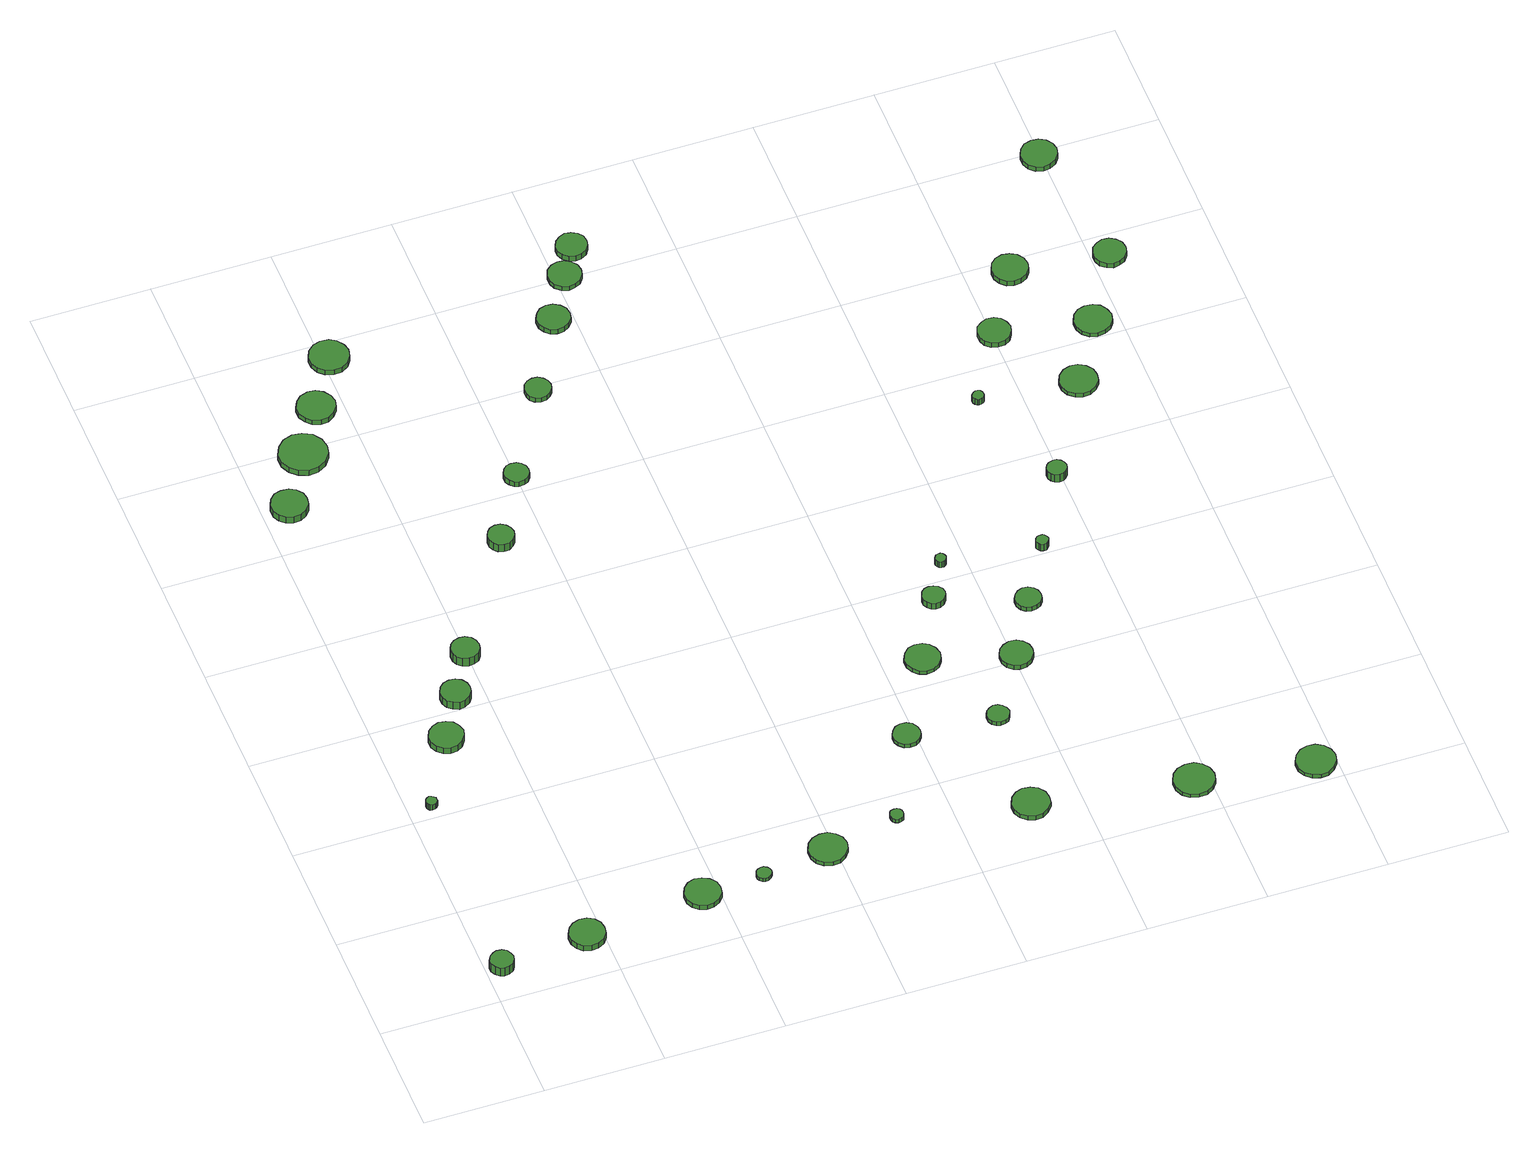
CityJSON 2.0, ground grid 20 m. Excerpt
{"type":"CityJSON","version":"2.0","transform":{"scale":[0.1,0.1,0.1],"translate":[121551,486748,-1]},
"CityObjects":{
"tree1":{"type":"SolitaryVegetationObject","attributes":{"function":"something"},"geometry":[{"type":"MultiSurface","lod":"1","boundaries":[[[0,1,2,3,4,5,6,7,8,9,10,11,12,13,14]],[[15,16,17,18,19,20,21,22,23,24,25,26,27,28,29]],[[0,29,28,1]],[[1,28,27,2]],[[2,27,26,3]],[[3,26,25,4]],[[4,25,24,5]],[[5,24,23,6]],[[6,23,22,7]],[[7,22,21,8]],[[8,21,20,9]],[[9,20,19,10]],[[10,19,18,11]],[[11,18,17,12]],[[12,17,16,13]],[[13,16,15,14]],[[14,15,29,0]]]}]},
"tree2":{"type":"SolitaryVegetationObject","attributes":{"function":"something"},"geometry":[{"type":"MultiSurface","lod":"1","boundaries":[[[30,31,32,33,34,35,36,37,38,39,40,41,42,43,44]],[[45,46,47,48,49,50,51,52,53,54,55,56,57,58,59]],[[30,59,58,31]],[[31,58,57,32]],[[32,57,56,33]],[[33,56,55,34]],[[34,55,54,35]],[[35,54,53,36]],[[36,53,52,37]],[[37,52,51,38]],[[38,51,50,39]],[[39,50,49,40]],[[40,49,48,41]],[[41,48,47,42]],[[42,47,46,43]],[[43,46,45,44]],[[44,45,59,30]]]}]},
"tree3":{"type":"SolitaryVegetationObject","attributes":{"function":"something"},"geometry":[{"type":"MultiSurface","lod":"1","boundaries":[[[60,61,62,63,64,65,66,67,68,69,70,71,72,73,74]],[[75,76,77,78,79,80,81,82,83,84,85,86,87,88,89]],[[60,89,88,61]],[[61,88,87,62]],[[62,87,86,63]],[[63,86,85,64]],[[64,85,84,65]],[[65,84,83,66]],[[66,83,82,67]],[[67,82,81,68]],[[68,81,80,69]],[[69,80,79,70]],[[70,79,78,71]],[[71,78,77,72]],[[72,77,76,73]],[[73,76,75,74]],[[74,75,89,60]]]}]},
"tree4":{"type":"SolitaryVegetationObject","attributes":{"function":"something"},"geometry":[{"type":"MultiSurface","lod":"1","boundaries":[[[90,91,92,93,94,95,96,97,98,99,100,101,102,103,104]],[[105,106,107,108,109,110,111,112,113,114,115,116,117,118,119]],[[90,119,118,91]],[[91,118,117,92]],[[92,117,116,93]],[[93,116,115,94]],[[94,115,114,95]],[[95,114,113,96]],[[96,113,112,97]],[[97,112,111,98]],[[98,111,110,99]],[[99,110,109,100]],[[100,109,108,101]],[[101,108,107,102]],[[102,107,106,103]],[[103,106,105,104]],[[104,105,119,90]]]}]},
"tree5":{"type":"SolitaryVegetationObject","attributes":{"function":"something"},"geometry":[{"type":"MultiSurface","lod":"1","boundaries":[[[120,121,122,123,124,125,126,127,128,129,130,131,132,133,134]],[[135,136,137,138,139,140,141,142,143,144,145,146,147,148,149]],[[120,149,148,121]],[[121,148,147,122]],[[122,147,146,123]],[[123,146,145,124]],[[124,145,144,125]],[[125,144,143,126]],[[126,143,142,127]],[[127,142,141,128]],[[128,141,140,129]],[[129,140,139,130]],[[130,139,138,131]],[[131,138,137,132]],[[132,137,136,133]],[[133,136,135,134]],[[134,135,149,120]]]}]},
"tree6":{"type":"SolitaryVegetationObject","attributes":{"function":"something"},"geometry":[{"type":"MultiSurface","lod":"1","boundaries":[[[150,151,152,153,154,155,156,157,158,159,160,161,162,163,164]],[[165,166,167,168,169,170,171,172,173,174,175,176,177,178,179]],[[150,179,178,151]],[[151,178,177,152]],[[152,177,176,153]],[[153,176,175,154]],[[154,175,174,155]],[[155,174,173,156]],[[156,173,172,157]],[[157,172,171,158]],[[158,171,170,159]],[[159,170,169,160]],[[160,169,168,161]],[[161,168,167,162]],[[162,167,166,163]],[[163,166,165,164]],[[164,165,179,150]]]}]},
"tree7":{"type":"SolitaryVegetationObject","attributes":{"function":"something"},"geometry":[{"type":"MultiSurface","lod":"1","boundaries":[[[180,181,182,183,184,185,186,187,188,189,190,191,192,193,194]],[[195,196,197,198,199,200,201,202,203,204,205,206,207,208,209]],[[180,209,208,181]],[[181,208,207,182]],[[182,207,206,183]],[[183,206,205,184]],[[184,205,204,185]],[[185,204,203,186]],[[186,203,202,187]],[[187,202,201,188]],[[188,201,200,189]],[[189,200,199,190]],[[190,199,198,191]],[[191,198,197,192]],[[192,197,196,193]],[[193,196,195,194]],[[194,195,209,180]]]}]},
"tree8":{"type":"SolitaryVegetationObject","attributes":{"function":"something"},"geometry":[{"type":"MultiSurface","lod":"1","boundaries":[[[210,211,212,213,214,215,216,217,218,219,220,221,222,223,224]],[[225,226,227,228,229,230,231,232,233,234,235,236,237,238,239]],[[210,239,238,211]],[[211,238,237,212]],[[212,237,236,213]],[[213,236,235,214]],[[214,235,234,215]],[[215,234,233,216]],[[216,233,232,217]],[[217,232,231,218]],[[218,231,230,219]],[[219,230,229,220]],[[220,229,228,221]],[[221,228,227,222]],[[222,227,226,223]],[[223,226,225,224]],[[224,225,239,210]]]}]},
"tree9":{"type":"SolitaryVegetationObject","attributes":{"function":"something"},"geometry":[{"type":"MultiSurface","lod":"1","boundaries":[[[240,241,242,243,244,245,246,247,248,249,250,251,252,253,254]],[[255,256,257,258,259,260,261,262,263,264,265,266,267,268,269]],[[240,269,268,241]],[[241,268,267,242]],[[242,267,266,243]],[[243,266,265,244]],[[244,265,264,245]],[[245,264,263,246]],[[246,263,262,247]],[[247,262,261,248]],[[248,261,260,249]],[[249,260,259,250]],[[250,259,258,251]],[[251,258,257,252]],[[252,257,256,253]],[[253,256,255,254]],[[254,255,269,240]]]}]},
"tree10":{"type":"SolitaryVegetationObject","attributes":{"function":"something"},"geometry":[{"type":"MultiSurface","lod":"1","boundaries":[[[270,271,272,273,274,275,276,277,278,279,280,281,282,283,284]],[[285,286,287,288,289,290,291,292,293,294,295,296,297,298,299]],[[270,299,298,271]],[[271,298,297,272]],[[272,297,296,273]],[[273,296,295,274]],[[274,295,294,275]],[[275,294,293,276]],[[276,293,292,277]],[[277,292,291,278]],[[278,291,290,279]],[[279,290,289,280]],[[280,289,288,281]],[[281,288,287,282]],[[282,287,286,283]],[[283,286,285,284]],[[284,285,299,270]]]}]},
"tree11":{"type":"SolitaryVegetationObject","attributes":{"function":"something"},"geometry":[{"type":"MultiSurface","lod":"1","boundaries":[[[300,301,302,303,304,305,306,307,308,309,310,311,312,313,314]],[[315,316,317,318,319,320,321,322,323,324,325,326,327,328,329]],[[300,329,328,301]],[[301,328,327,302]],[[302,327,326,303]],[[303,326,325,304]],[[304,325,324,305]],[[305,324,323,306]],[[306,323,322,307]],[[307,322,321,308]],[[308,321,320,309]],[[309,320,319,310]],[[310,319,318,311]],[[311,318,317,312]],[[312,317,316,313]],[[313,316,315,314]],[[314,315,329,300]]]}]},
"tree12":{"type":"SolitaryVegetationObject","attributes":{"function":"something"},"geometry":[{"type":"MultiSurface","lod":"1","boundaries":[[[330,331,332,333,334,335,336,337,338,339,340,341,342,343,344]],[[345,346,347,348,349,350,351,352,353,354,355,356,357,358,359]],[[330,359,358,331]],[[331,358,357,332]],[[332,357,356,333]],[[333,356,355,334]],[[334,355,354,335]],[[335,354,353,336]],[[336,353,352,337]],[[337,352,351,338]],[[338,351,350,339]],[[339,350,349,340]],[[340,349,348,341]],[[341,348,347,342]],[[342,347,346,343]],[[343,346,345,344]],[[344,345,359,330]]]}]},
"tree13":{"type":"SolitaryVegetationObject","attributes":{"function":"something"},"geometry":[{"type":"MultiSurface","lod":"1","boundaries":[[[360,361,362,363,364,365,366,367,368,369,370,371,372,373,374]],[[375,376,377,378,379,380,381,382,383,384,385,386,387,388,389]],[[360,389,388,361]],[[361,388,387,362]],[[362,387,386,363]],[[363,386,385,364]],[[364,385,384,365]],[[365,384,383,366]],[[366,383,382,367]],[[367,382,381,368]],[[368,381,380,369]],[[369,380,379,370]],[[370,379,378,371]],[[371,378,377,372]],[[372,377,376,373]],[[373,376,375,374]],[[374,375,389,360]]]}]},
"tree14":{"type":"SolitaryVegetationObject","attributes":{"function":"something"},"geometry":[{"type":"MultiSurface","lod":"1","boundaries":[[[390,391,392,393,394,395,396,397,398,399,400,401,402,403,404]],[[405,406,407,408,409,410,411,412,413,414,415,416,417,418,419]],[[390,419,418,391]],[[391,418,417,392]],[[392,417,416,393]],[[393,416,415,394]],[[394,415,414,395]],[[395,414,413,396]],[[396,413,412,397]],[[397,412,411,398]],[[398,411,410,399]],[[399,410,409,400]],[[400,409,408,401]],[[401,408,407,402]],[[402,407,406,403]],[[403,406,405,404]],[[404,405,419,390]]]}]},
"tree15":{"type":"SolitaryVegetationObject","attributes":{"function":"something"},"geometry":[{"type":"MultiSurface","lod":"1","boundaries":[[[420,421,422,423,424,425,426,427,428,429,430,431,432,433,434]],[[435,436,437,438,439,440,441,442,443,444,445,446,447,448,449]],[[420,449,448,421]],[[421,448,447,422]],[[422,447,446,423]],[[423,446,445,424]],[[424,445,444,425]],[[425,444,443,426]],[[426,443,442,427]],[[427,442,441,428]],[[428,441,440,429]],[[429,440,439,430]],[[430,439,438,431]],[[431,438,437,432]],[[432,437,436,433]],[[433,436,435,434]],[[434,435,449,420]]]}]},
"tree16":{"type":"SolitaryVegetationObject","attributes":{"function":"something"},"geometry":[{"type":"MultiSurface","lod":"1","boundaries":[[[450,451,452,453,454,455,456,457,458,459,460,461,462,463,464]],[[465,466,467,468,469,470,471,472,473,474,475,476,477,478,479]],[[450,479,478,451]],[[451,478,477,452]],[[452,477,476,453]],[[453,476,475,454]],[[454,475,474,455]],[[455,474,473,456]],[[456,473,472,457]],[[457,472,471,458]],[[458,471,470,459]],[[459,470,469,460]],[[460,469,468,461]],[[461,468,467,462]],[[462,467,466,463]],[[463,466,465,464]],[[464,465,479,450]]]}]},
"tree17":{"type":"SolitaryVegetationObject","attributes":{"function":"something"},"geometry":[{"type":"MultiSurface","lod":"1","boundaries":[[[480,481,482,483,484,485,486,487,488,489,490,491,492,493,494]],[[495,496,497,498,499,500,501,502,503,504,505,506,507,508,509]],[[480,509,508,481]],[[481,508,507,482]],[[482,507,506,483]],[[483,506,505,484]],[[484,505,504,485]],[[485,504,503,486]],[[486,503,502,487]],[[487,502,501,488]],[[488,501,500,489]],[[489,500,499,490]],[[490,499,498,491]],[[491,498,497,492]],[[492,497,496,493]],[[493,496,495,494]],[[494,495,509,480]]]}]},
"tree18":{"type":"SolitaryVegetationObject","attributes":{"function":"something"},"geometry":[{"type":"MultiSurface","lod":"1","boundaries":[[[510,511,512,513,514,515,516,517,518,519,520,521,522,523,524]],[[525,526,527,528,529,530,531,532,533,534,535,536,537,538,539]],[[510,539,538,511]],[[511,538,537,512]],[[512,537,536,513]],[[513,536,535,514]],[[514,535,534,515]],[[515,534,533,516]],[[516,533,532,517]],[[517,532,531,518]],[[518,531,530,519]],[[519,530,529,520]],[[520,529,528,521]],[[521,528,527,522]],[[522,527,526,523]],[[523,526,525,524]],[[524,525,539,510]]]}]},
"tree19":{"type":"SolitaryVegetationObject","attributes":{"function":"something"},"geometry":[{"type":"MultiSurface","lod":"1","boundaries":[[[540,541,542,543,544,545,546,547,548,549,550,551,552,553,554]],[[555,556,557,558,559,560,561,562,563,564,565,566,567,568,569]],[[540,569,568,541]],[[541,568,567,542]],[[542,567,566,543]],[[543,566,565,544]],[[544,565,564,545]],[[545,564,563,546]],[[546,563,562,547]],[[547,562,561,548]],[[548,561,560,549]],[[549,560,559,550]],[[550,559,558,551]],[[551,558,557,552]],[[552,557,556,553]],[[553,556,555,554]],[[554,555,569,540]]]}]},
"tree20":{"type":"SolitaryVegetationObject","attributes":{"function":"something"},"geometry":[{"type":"MultiSurface","lod":"1","boundaries":[[[570,571,572,573,574,575,576,577,578,579,580,581,582,583,584]],[[585,586,587,588,589,590,591,592,593,594,595,596,597,598,599]],[[570,599,598,571]],[[571,598,597,572]],[[572,597,596,573]],[[573,596,595,574]],[[574,595,594,575]],[[575,594,593,576]],[[576,593,592,577]],[[577,592,591,578]],[[578,591,590,579]],[[579,590,589,580]],[[580,589,588,581]],[[581,588,587,582]],[[582,587,586,583]],[[583,586,585,584]],[[584,585,599,570]]]}]},
"tree21":{"type":"SolitaryVegetationObject","attributes":{"function":"something"},"geometry":[{"type":"MultiSurface","lod":"1","boundaries":[[[600,601,602,603,604,605,606,607,608,609,610,611,612,613,614]],[[615,616,617,618,619,620,621,622,623,624,625,626,627,628,629]],[[600,629,628,601]],[[601,628,627,602]],[[602,627,626,603]],[[603,626,625,604]],[[604,625,624,605]],[[605,624,623,606]],[[606,623,622,607]],[[607,622,621,608]],[[608,621,620,609]],[[609,620,619,610]],[[610,619,618,611]],[[611,618,617,612]],[[612,617,616,613]],[[613,616,615,614]],[[614,615,629,600]]]}]},
"tree22":{"type":"SolitaryVegetationObject","attributes":{"function":"something"},"geometry":[{"type":"MultiSurface","lod":"1","boundaries":[[[630,631,632,633,634,635,636,637,638,639,640,641,642,643,644]],[[645,646,647,648,649,650,651,652,653,654,655,656,657,658,659]],[[630,659,658,631]],[[631,658,657,632]],[[632,657,656,633]],[[633,656,655,634]],[[634,655,654,635]],[[635,654,653,636]],[[636,653,652,637]],[[637,652,651,638]],[[638,651,650,639]],[[639,650,649,640]],[[640,649,648,641]],[[641,648,647,642]],[[642,647,646,643]],[[643,646,645,644]],[[644,645,659,630]]]}]},
"tree23":{"type":"SolitaryVegetationObject","attributes":{"function":"something"},"geometry":[{"type":"MultiSurface","lod":"1","boundaries":[[[660,661,662,663,664,665,666,667,668,669,670,671,672,673,674]],[[675,676,677,678,679,680,681,682,683,684,685,686,687,688,689]],[[660,689,688,661]],[[661,688,687,662]],[[662,687,686,663]],[[663,686,685,664]],[[664,685,684,665]],[[665,684,683,666]],[[666,683,682,667]],[[667,682,681,668]],[[668,681,680,669]],[[669,680,679,670]],[[670,679,678,671]],[[671,678,677,672]],[[672,677,676,673]],[[673,676,675,674]],[[674,675,689,660]]]}]},
"tree24":{"type":"SolitaryVegetationObject","attributes":{"function":"something"},"geometry":[{"type":"MultiSurface","lod":"1","boundaries":[[[690,691,692,693,694,695,696,697,698,699,700,701,702,703,704]],[[705,706,707,708,709,710,711,712,713,714,715,716,717,718,719]],[[690,719,718,691]],[[691,718,717,692]],[[692,717,716,693]],[[693,716,715,694]],[[694,715,714,695]],[[695,714,713,696]],[[696,713,712,697]],[[697,712,711,698]],[[698,711,710,699]],[[699,710,709,700]],[[700,709,708,701]],[[701,708,707,702]],[[702,707,706,703]],[[703,706,705,704]],[[704,705,719,690]]]}]},
"tree25":{"type":"SolitaryVegetationObject","attributes":{"function":"something"},"geometry":[{"type":"MultiSurface","lod":"1","boundaries":[[[720,721,722,723,724,725,726,727,728,729,730,731,732,733,734]],[[735,736,737,738,739,740,741,742,743,744,745,746,747,748,749]],[[720,749,748,721]],[[721,748,747,722]],[[722,747,746,723]],[[723,746,745,724]],[[724,745,744,725]],[[725,744,743,726]],[[726,743,742,727]],[[727,742,741,728]],[[728,741,740,729]],[[729,740,739,730]],[[730,739,738,731]],[[731,738,737,732]],[[732,737,736,733]],[[733,736,735,734]],[[734,735,749,720]]]}]},
"tree26":{"type":"SolitaryVegetationObject","attributes":{"function":"something"},"geometry":[{"type":"MultiSurface","lod":"1","boundaries":[[[750,751,752,753,754,755,756,757,758,759,760,761,762,763,764]],[[765,766,767,768,769,770,771,772,773,774,775,776,777,778,779]],[[750,779,778,751]],[[751,778,777,752]],[[752,777,776,753]],[[753,776,775,754]],[[754,775,774,755]],[[755,774,773,756]],[[756,773,772,757]],[[757,772,771,758]],[[758,771,770,759]],[[759,770,769,760]],[[760,769,768,761]],[[761,768,767,762]],[[762,767,766,763]],[[763,766,765,764]],[[764,765,779,750]]]}]},
"tree27":{"type":"SolitaryVegetationObject","attributes":{"function":"something"},"geometry":[{"type":"MultiSurface","lod":"1","boundaries":[[[780,781,782,783,784,785,786,787,788,789,790,791,792,793,794]],[[795,796,797,798,799,800,801,802,803,804,805,806,807,808,809]],[[780,809,808,781]],[[781,808,807,782]],[[782,807,806,783]],[[783,806,805,784]],[[784,805,804,785]],[[785,804,803,786]],[[786,803,802,787]],[[787,802,801,788]],[[788,801,800,789]],[[789,800,799,790]],[[790,799,798,791]],[[791,798,797,792]],[[792,797,796,793]],[[793,796,795,794]],[[794,795,809,780]]]}]},
"tree28":{"type":"SolitaryVegetationObject","attributes":{"function":"something"},"geometry":[{"type":"MultiSurface","lod":"1","boundaries":[[[810,811,812,813,814,815,816,817,818,819,820,821,822,823,824]],[[825,826,827,828,829,830,831,832,833,834,835,836,837,838,839]],[[810,839,838,811]],[[811,838,837,812]],[[812,837,836,813]],[[813,836,835,814]],[[814,835,834,815]],[[815,834,833,816]],[[816,833,832,817]],[[817,832,831,818]],[[818,831,830,819]],[[819,830,829,820]],[[820,829,828,821]],[[821,828,827,822]],[[822,827,826,823]],[[823,826,825,824]],[[824,825,839,810]]]}]},
"tree29":{"type":"SolitaryVegetationObject","attributes":{"function":"something"},"geometry":[{"type":"MultiSurface","lod":"1","boundaries":[[[840,841,842,843,844,845,846,847,848,849,850,851,852,853,854]],[[855,856,857,858,859,860,861,862,863,864,865,866,867,868,869]],[[840,869,868,841]],[[841,868,867,842]],[[842,867,866,843]],[[843,866,865,844]],[[844,865,864,845]],[[845,864,863,846]],[[846,863,862,847]],[[847,862,861,848]],[[848,861,860,849]],[[849,860,859,850]],[[850,859,858,851]],[[851,858,857,852]],[[852,857,856,853]],[[853,856,855,854]],[[854,855,869,840]]]}]},
"tree30":{"type":"SolitaryVegetationObject","attributes":{"function":"something"},"geometry":[{"type":"MultiSurface","lod":"1","boundaries":[[[870,871,872,873,874,875,876,877,878,879,880,881,882,883,884]],[[885,886,887,888,889,890,891,892,893,894,895,896,897,898,899]],[[870,899,898,871]],[[871,898,897,872]],[[872,897,896,873]],[[873,896,895,874]],[[874,895,894,875]],[[875,894,893,876]],[[876,893,892,877]],[[877,892,891,878]],[[878,891,890,879]],[[879,890,889,880]],[[880,889,888,881]],[[881,888,887,882]],[[882,887,886,883]],[[883,886,885,884]],[[884,885,899,870]]]}]},
"tree31":{"type":"SolitaryVegetationObject","attributes":{"function":"something"},"geometry":[{"type":"MultiSurface","lod":"1","boundaries":[[[900,901,902,903,904,905,906,907,908,909,910,911,912,913,914]],[[915,916,917,918,919,920,921,922,923,924,925,926,927,928,929]],[[900,929,928,901]],[[901,928,927,902]],[[902,927,926,903]],[[903,926,925,904]],[[904,925,924,905]],[[905,924,923,906]],[[906,923,922,907]],[[907,922,921,908]],[[908,921,920,909]],[[909,920,919,910]],[[910,919,918,911]],[[911,918,917,912]],[[912,917,916,913]],[[913,916,915,914]],[[914,915,929,900]]]}]},
"tree32":{"type":"SolitaryVegetationObject","attributes":{"function":"something"},"geometry":[{"type":"MultiSurface","lod":"1","boundaries":[[[930,931,932,933,934,935,936,937,938,939,940,941,942,943,944]],[[945,946,947,948,949,950,951,952,953,954,955,956,957,958,959]],[[930,959,958,931]],[[931,958,957,932]],[[932,957,956,933]],[[933,956,955,934]],[[934,955,954,935]],[[935,954,953,936]],[[936,953,952,937]],[[937,952,951,938]],[[938,951,950,939]],[[939,950,949,940]],[[940,949,948,941]],[[941,948,947,942]],[[942,947,946,943]],[[943,946,945,944]],[[944,945,959,930]]]}]},
"tree33":{"type":"SolitaryVegetationObject","attributes":{"function":"something"},"geometry":[{"type":"MultiSurface","lod":"1","boundaries":[[[960,961,962,963,964,965,966,967,968,969,970,971,972,973,974]],[[975,976,977,978,979,980,981,982,983,984,985,986,987,988,989]],[[960,989,988,961]],[[961,988,987,962]],[[962,987,986,963]],[[963,986,985,964]],[[964,985,984,965]],[[965,984,983,966]],[[966,983,982,967]],[[967,982,981,968]],[[968,981,980,969]],[[969,980,979,970]],[[970,979,978,971]],[[971,978,977,972]],[[972,977,976,973]],[[973,976,975,974]],[[974,975,989,960]]]}]},
"tree34":{"type":"SolitaryVegetationObject","attributes":{"function":"something"},"geometry":[{"type":"MultiSurface","lod":"1","boundaries":[[[990,991,992,993,994,995,996,997,998,999,1000,1001,1002,1003,1004]],[[1005,1006,1007,1008,1009,1010,1011,1012,1013,1014,1015,1016,1017,1018,1019]],[[990,1019,1018,991]],[[991,1018,1017,992]],[[992,1017,1016,993]],[[993,1016,1015,994]],[[994,1015,1014,995]],[[995,1014,1013,996]],[[996,1013,1012,997]],[[997,1012,1011,998]],[[998,1011,1010,999]],[[999,1010,1009,1000]],[[1000,1009,1008,1001]],[[1001,1008,1007,1002]],[[1002,1007,1006,1003]],[[1003,1006,1005,1004]],[[1004,1005,1019,990]]]}]},
"tree35":{"type":"SolitaryVegetationObject","attributes":{"function":"something"},"geometry":[{"type":"MultiSurface","lod":"1","boundaries":[[[1020,1021,1022,1023,1024,1025,1026,1027,1028,1029,1030,1031,1032,1033,1034]],[[1035,1036,1037,1038,1039,1040,1041,1042,1043,1044,1045,1046,1047,1048,1049]],[[1020,1049,1048,1021]],[[1021,1048,1047,1022]],[[1022,1047,1046,1023]],[[1023,1046,1045,1024]],[[1024,1045,1044,1025]],[[1025,1044,1043,1026]],[[1026,1043,1042,1027]],[[1027,1042,1041,1028]],[[1028,1041,1040,1029]],[[1029,1040,1039,1030]],[[1030,1039,1038,1031]],[[1031,1038,1037,1032]],[[1032,1037,1036,1033]],[[1033,1036,1035,1034]],[[1034,1035,1049,1020]]]}]},
"tree36":{"type":"SolitaryVegetationObject","attributes":{"function":"something"},"geometry":[{"type":"MultiSurface","lod":"1","boundaries":[[[1050,1051,1052,1053,1054,1055,1056,1057,1058,1059,1060,1061,1062,1063,1064]],[[1065,1066,1067,1068,1069,1070,1071,1072,1073,1074,1075,1076,1077,1078,1079]],[[1050,1079,1078,1051]],[[1051,1078,1077,1052]],[[1052,1077,1076,1053]],[[1053,1076,1075,1054]],[[1054,1075,1074,1055]],[[1055,1074,1073,1056]],[[1056,1073,1072,1057]],[[1057,1072,1071,1058]],[[1058,1071,1070,1059]],[[1059,1070,1069,1060]],[[1060,1069,1068,1061]],[[1061,1068,1067,1062]],[[1062,1067,1066,1063]],[[1063,1066,1065,1064]],[[1064,1065,1079,1050]]]}]},
"tree37":{"type":"SolitaryVegetationObject","attributes":{"function":"something"},"geometry":[{"type":"MultiSurface","lod":"1","boundaries":[[[1080,1081,1082,1083,1084,1085,1086,1087,1088,1089,1090,1091,1092,1093,1094]],[[1095,1096,1097,1098,1099,1100,1101,1102,1103,1104,1105,1106,1107,1108,1109]],[[1080,1109,1108,1081]],[[1081,1108,1107,1082]],[[1082,1107,1106,1083]],[[1083,1106,1105,1084]],[[1084,1105,1104,1085]],[[1085,1104,1103,1086]],[[1086,1103,1102,1087]],[[1087,1102,1101,1088]],[[1088,1101,1100,1089]],[[1089,1100,1099,1090]],[[1090,1099,1098,1091]],[[1091,1098,1097,1092]],[[1092,1097,1096,1093]],[[1093,1096,1095,1094]],[[1094,1095,1109,1080]]]}]},
"tree38":{"type":"SolitaryVegetationObject","attributes":{"function":"something"}},
"tree39":{"type":"SolitaryVegetationObject","attributes":{"function":"something"},"geometry":[{"type":"MultiSurface","lod":"1","boundaries":[[[1110,1111,1112,1113,1114,1115,1116,1117,1118,1119,1120,1121,1122,1123,1124]],[[1125,1126,1127,1128,1129,1130,1131,1132,1133,1134,1135,1136,1137,1138,1139]],[[1110,1139,1138,1111]],[[1111,1138,1137,1112]],[[1112,1137,1136,1113]],[[1113,1136,1135,1114]],[[1114,1135,1134,1115]],[[1115,1134,1133,1116]],[[1116,1133,1132,1117]],[[1117,1132,1131,1118]],[[1118,1131,1130,1119]],[[1119,1130,1129,1120]],[[1120,1129,1128,1121]],[[1121,1128,1127,1122]],[[1122,1127,1126,1123]],[[1123,1126,1125,1124]],[[1124,1125,1139,1110]]]}]},
"tree40":{"type":"SolitaryVegetationObject","attributes":{"function":"something"},"geometry":[{"type":"MultiSurface","lod":"1","boundaries":[[[1140,1141,1142,1143,1144,1145,1146,1147,1148,1149,1150,1151,1152,1153,1154]],[[1155,1156,1157,1158,1159,1160,1161,1162,1163,1164,1165,1166,1167,1168,1169]],[[1140,1169,1168,1141]],[[1141,1168,1167,1142]],[[1142,1167,1166,1143]],[[1143,1166,1165,1144]],[[1144,1165,1164,1145]],[[1145,1164,1163,1146]],[[1146,1163,1162,1147]],[[1147,1162,1161,1148]],[[1148,1161,1160,1149]],[[1149,1160,1159,1150]],[[1150,1159,1158,1151]],[[1151,1158,1157,1152]],[[1152,1157,1156,1153]],[[1153,1156,1155,1154]],[[1154,1155,1169,1140]]]}]}
},
"vertices":[
[46,67,25],[44,75,25],[40,82,25],[33,86,25],[24,87,25],[17,84,25],[11,79,25],[7,71,25],[7,63,25],[11,56,25],[17,50,25],[24,48,25],[33,49,25],[40,53,25],[44,59,25],[44,59,7],[40,53,7],[33,49,7],[24,48,7],[17,50,7],[11,56,7],[7,63,7],[7,71,7],[11,79,7],[17,84,7],[24,87,7],[33,86,7],[40,82,7],[44,75,7],[46,67,7],
[48,424,19],[48,428,19],[45,431,19],[42,433,19],[38,434,19],[34,432,19],[32,430,19],[30,426,19],[30,422,19],[32,419,19],[34,416,19],[38,415,19],[42,416,19],[45,417,19],[48,421,19],[48,421,7],[45,417,7],[42,416,7],[38,415,7],[34,416,7],[32,419,7],[30,422,7],[30,426,7],[32,430,7],[34,432,7],[38,434,7],[42,433,7],[45,431,7],[48,428,7],[48,424,7],
[202,81,19],[200,93,19],[193,103,19],[182,109,19],[170,110,19],[158,106,19],[149,98,19],[144,87,19],[144,75,19],[149,64,19],[158,55,19],[170,52,19],[182,53,19],[193,59,19],[200,69,19],[200,69,7],[193,59,7],[182,53,7],[170,52,7],[158,55,7],[149,64,7],[144,75,7],[144,87,7],[149,98,7],[158,106,7],[170,110,7],[182,109,7],[193,103,7],[200,93,7],[202,81,7],
[137,546,20],[134,558,20],[127,568,20],[117,573,20],[105,575,20],[94,571,20],[85,563,20],[80,552,20],[80,540,20],[85,530,20],[94,522,20],[105,518,20],[117,519,20],[127,525,20],[134,535,20],[134,535,7],[127,525,7],[117,519,7],[105,518,7],[94,522,7],[85,530,7],[80,540,7],[80,552,7],[85,563,7],[94,571,7],[105,575,7],[117,573,7],[127,568,7],[134,558,7],[137,546,7],
[177,626,23],[175,636,23],[169,645,23],[160,650,23],[150,651,23],[140,648,23],[132,641,23],[128,631,23],[128,621,23],[132,611,23],[140,605,23],[150,601,23],[160,602,23],[169,608,23],[175,616,23],[175,616,7],[169,608,7],[160,602,7],[150,601,7],[140,605,7],[132,611,7],[128,621,7],[128,631,7],[132,641,7],[140,648,7],[150,651,7],[160,650,7],[169,645,7],[175,636,7],[177,626,7],
[74,1089,21],[72,1101,21],[64,1111,21],[54,1117,21],[41,1118,21],[29,1115,21],[20,1106,21],[15,1095,21],[15,1082,21],[20,1071,21],[29,1063,21],[41,1059,21],[54,1060,21],[64,1066,21],[72,1076,21],[72,1076,7],[64,1066,7],[54,1060,7],[41,1059,7],[29,1063,7],[20,1071,7],[15,1082,7],[15,1095,7],[20,1106,7],[29,1115,7],[41,1118,7],[54,1117,7],[64,1111,7],[72,1101,7],[74,1089,7],
[402,102,16],[400,114,16],[392,124,16],[381,130,16],[369,132,16],[357,128,16],[348,119,16],[343,108,16],[343,95,16],[348,84,16],[357,76,16],[369,72,16],[381,73,16],[392,79,16],[400,89,16],[400,89,7],[392,79,7],[381,73,7],[369,72,7],[357,76,7],[348,84,7],[343,95,7],[343,108,7],[348,119,7],[357,128,7],[369,132,7],[381,130,7],[392,124,7],[400,114,7],[402,102,7],
[220,705,25],[218,714,25],[213,722,25],[204,727,25],[195,728,25],[185,725,25],[178,719,25],[174,710,25],[174,700,25],[178,691,25],[185,685,25],[195,682,25],[204,683,25],[213,687,25],[218,695,25],[218,695,7],[213,687,7],[204,683,7],[195,682,7],[185,685,7],[178,691,7],[174,700,7],[174,710,7],[178,719,7],[185,725,7],[195,728,7],[204,727,7],[213,722,7],[218,714,7],[220,705,7],
[142,1185,18],[139,1201,18],[129,1215,18],[114,1223,18],[98,1225,18],[82,1220,18],[70,1208,18],[63,1193,18],[63,1177,18],[70,1162,18],[82,1151,18],[98,1145,18],[114,1147,18],[129,1155,18],[139,1169,18],[139,1169,7],[129,1155,7],[114,1147,7],[98,1145,7],[82,1151,7],[70,1162,7],[63,1177,7],[63,1193,7],[70,1208,7],[82,1220,7],[98,1225,7],[114,1223,7],[129,1215,7],[139,1201,7],[142,1185,7],
[489,109,14],[488,114,14],[485,118,14],[480,121,14],[475,121,14],[470,119,14],[466,116,14],[464,111,14],[464,106,14],[466,102,14],[470,98,14],[475,96,14],[480,97,14],[485,100,14],[488,104,14],[488,104,7],[485,100,7],[480,97,7],[475,96,7],[470,98,7],[466,102,7],[464,106,7],[464,111,7],[466,116,7],[470,119,7],[475,121,7],[480,121,7],[485,118,7],[488,114,7],[489,109,7],
[187,1271,17],[184,1284,17],[176,1295,17],[165,1302,17],[152,1303,17],[139,1299,17],[130,1290,17],[124,1278,17],[124,1265,17],[130,1253,17],[139,1244,17],[152,1240,17],[165,1241,17],[176,1248,17],[184,1259,17],[184,1259,7],[176,1248,7],[165,1241,7],[152,1240,7],[139,1244,7],[130,1253,7],[124,1265,7],[124,1278,7],[130,1290,7],[139,1299,7],[152,1303,7],[165,1302,7],[176,1295,7],[184,1284,7],[187,1271,7],
[353,912,23],[351,921,23],[346,928,23],[338,933,23],[329,934,23],[320,931,23],[314,925,23],[310,917,23],[310,907,23],[314,899,23],[320,893,23],[329,890,23],[338,891,23],[346,896,23],[351,903,23],[351,903,7],[346,896,7],[338,891,7],[329,890,7],[320,893,7],[314,899,7],[310,907,7],[310,917,7],[314,925,7],[320,931,7],[329,934,7],[338,933,7],[346,928,7],[351,921,7],[353,912,7],
[243,1365,17],[240,1378,17],[232,1389,17],[221,1396,17],[207,1397,17],[194,1393,17],[184,1384,17],[178,1371,17],[178,1358,17],[184,1345,17],[194,1336,17],[207,1332,17],[221,1333,17],[232,1340,17],[240,1351,17],[240,1351,7],[232,1340,7],[221,1333,7],[207,1332,7],[194,1336,7],[184,1345,7],[178,1358,7],[178,1371,7],[184,1384,7],[194,1393,7],[207,1397,7],[221,1396,7],[232,1389,7],[240,1378,7],[243,1365,7],
[620,124,15],[617,137,15],[609,147,15],[598,154,15],[585,155,15],[572,151,15],[562,142,15],[557,130,15],[557,117,15],[562,105,15],[572,96,15],[585,92,15],[598,93,15],[609,100,15],[617,111,15],[617,111,7],[609,100,7],[598,93,7],[585,92,7],[572,96,7],[562,105,7],[557,117,7],[557,130,7],[562,142,7],[572,151,7],[585,155,7],[598,154,7],[609,147,7],[617,137,7],[620,124,7],
[421,1032,18],[419,1040,18],[414,1047,18],[407,1051,18],[398,1052,18],[390,1050,18],[384,1044,18],[380,1036,18],[380,1027,18],[384,1020,18],[390,1014,18],[398,1011,18],[407,1012,18],[414,1016,18],[419,1023,18],[419,1023,7],[414,1016,7],[407,1012,7],[398,1011,7],[390,1014,7],[384,1020,7],[380,1027,7],[380,1036,7],[384,1044,7],[390,1050,7],[398,1052,7],[407,1051,7],[414,1047,7],[419,1040,7],[421,1032,7],
[724,154,15],[723,159,15],[721,162,15],[717,165,15],[712,165,15],[707,164,15],[704,161,15],[702,156,15],[702,152,15],[704,147,15],[707,144,15],[712,142,15],[717,143,15],[721,145,15],[723,149,15],[723,149,7],[721,145,7],[717,143,7],[712,142,7],[707,144,7],[704,147,7],[702,152,7],[702,156,7],[704,161,7],[707,164,7],[712,165,7],[717,165,7],[721,162,7],[723,159,7],[724,154,7],
[515,1189,17],[513,1198,17],[508,1205,17],[500,1210,17],[491,1211,17],[482,1208,17],[475,1202,17],[472,1194,17],[472,1185,17],[475,1176,17],[482,1170,17],[491,1167,17],[500,1168,17],[508,1173,17],[513,1180,17],[513,1180,7],[508,1173,7],[500,1168,7],[491,1167,7],[482,1170,7],[475,1176,7],[472,1185,7],[472,1194,7],[475,1202,7],[482,1208,7],[491,1211,7],[500,1210,7],[508,1205,7],[513,1198,7],[515,1189,7],
[808,308,15],[806,317,15],[801,325,15],[793,330,15],[783,331,15],[774,328,15],[767,321,15],[763,313,15],[763,303,15],[767,295,15],[774,288,15],[783,285,15],[793,286,15],[801,291,15],[806,299,15],[806,299,7],[801,291,7],[793,286,7],[783,285,7],[774,288,7],[767,295,7],[763,303,7],[763,313,7],[767,321,7],[774,328,7],[783,331,7],[793,330,7],[801,325,7],[806,317,7],[808,308,7],
[949,106,16],[947,118,16],[939,129,16],[928,135,16],[915,137,16],[903,133,16],[893,124,16],[888,112,16],[888,99,16],[893,88,16],[903,79,16],[915,75,16],[928,76,16],[939,83,16],[947,93,16],[947,93,7],[939,83,7],[928,76,7],[915,75,7],[903,79,7],[893,88,7],[888,99,7],[888,112,7],[893,124,7],[903,133,7],[915,137,7],[928,135,7],[939,129,7],[947,118,7],[949,106,7],
[594,1321,17],[592,1332,17],[585,1341,17],[575,1347,17],[564,1348,17],[553,1345,17],[545,1337,17],[540,1327,17],[540,1315,17],[545,1305,17],[553,1297,17],[564,1294,17],[575,1295,17],[585,1301,17],[592,1310,17],[592,1310,7],[585,1301,7],[575,1295,7],[564,1294,7],[553,1297,7],[545,1305,7],[540,1315,7],[540,1327,7],[545,1337,7],[553,1345,7],[564,1348,7],[575,1347,7],[585,1341,7],[592,1332,7],[594,1321,7],
[893,451,15],[890,463,15],[883,473,15],[873,479,15],[860,480,15],[849,477,15],[840,468,15],[835,457,15],[835,445,15],[840,434,15],[849,426,15],[860,422,15],[873,423,15],[883,429,15],[890,439,15],[890,439,7],[883,429,7],[873,423,7],[860,422,7],[849,426,7],[840,434,7],[835,445,7],[835,457,7],[840,468,7],[849,477,7],[860,480,7],[873,479,7],[883,473,7],[890,463,7],[893,451,7],
[953,299,15],[951,307,15],[946,313,15],[940,317,15],[932,318,15],[925,315,15],[919,310,15],[916,303,15],[916,295,15],[919,288,15],[925,283,15],[932,281,15],[940,282,15],[946,285,15],[951,292,15],[951,292,7],[946,285,7],[940,282,7],[932,281,7],[925,283,7],[919,288,7],[916,295,7],[916,303,7],[919,310,7],[925,315,7],[932,318,7],[940,317,7],[946,313,7],[951,307,7],[953,299,7],
[642,1402,16],[640,1413,16],[633,1422,16],[623,1428,16],[612,1429,16],[601,1426,16],[592,1418,16],[588,1408,16],[588,1396,16],[592,1386,16],[601,1378,16],[612,1374,16],[623,1376,16],[633,1381,16],[640,1391,16],[640,1391,7],[633,1381,7],[623,1376,7],[612,1374,7],[601,1378,7],[592,1386,7],[588,1396,7],[588,1408,7],[592,1418,7],[601,1426,7],[612,1429,7],[623,1428,7],[633,1422,7],[640,1413,7],[642,1402,7],
[671,1455,17],[669,1466,17],[663,1474,17],[653,1479,17],[643,1481,17],[633,1477,17],[625,1470,17],[620,1460,17],[620,1450,17],[625,1440,17],[633,1433,17],[643,1430,17],[653,1431,17],[663,1436,17],[669,1445,17],[669,1445,6],[663,1436,6],[653,1431,6],[643,1430,6],[633,1433,6],[625,1440,6],[620,1450,6],[620,1460,6],[625,1470,6],[633,1477,6],[643,1481,6],[653,1479,6],[663,1474,6],[669,1466,6],[671,1455,6],
[943,565,20],[941,573,20],[936,579,20],[929,583,20],[921,584,20],[914,582,20],[908,577,20],[905,569,20],[905,561,20],[908,554,20],[914,549,20],[921,546,20],[929,547,20],[936,551,20],[941,558,20],[941,558,7],[936,551,7],[929,547,7],[921,546,7],[914,549,7],[908,554,7],[905,561,7],[905,569,7],[908,577,7],[914,582,7],[921,584,7],[929,583,7],[936,579,7],[941,573,7],[943,565,7],
[1031,409,16],[1029,420,16],[1022,429,16],[1013,435,16],[1001,436,16],[991,432,16],[982,425,16],[978,415,16],[978,403,16],[982,393,16],[991,385,16],[1001,382,16],[1013,383,16],[1022,389,16],[1029,398,16],[1029,398,7],[1022,389,7],[1013,383,7],[1001,382,7],[991,385,7],[982,393,7],[978,403,7],[978,415,7],[982,425,7],[991,432,7],[1001,436,7],[1013,435,7],[1022,429,7],[1029,420,7],[1031,409,7],
[969,634,21],[968,638,21],[966,641,21],[963,643,21],[959,643,21],[955,642,21],[953,639,21],[951,636,21],[951,632,21],[953,629,21],[955,626,21],[959,625,21],[963,625,21],[966,627,21],[968,630,21],[968,630,8],[966,627,8],[963,625,8],[959,625,8],[955,626,8],[953,629,8],[951,632,8],[951,636,8],[953,639,8],[955,642,8],[959,643,8],[963,643,8],[966,641,8],[968,638,8],[969,634,8],
[1208,65,16],[1205,79,16],[1197,90,16],[1185,97,16],[1171,98,16],[1157,94,16],[1147,85,16],[1141,72,16],[1141,58,16],[1147,45,16],[1157,36,16],[1171,32,16],[1185,33,16],[1197,40,16],[1205,51,16],[1205,51,8],[1197,40,8],[1185,33,8],[1171,32,8],[1157,36,8],[1147,45,8],[1141,58,8],[1141,72,8],[1147,85,8],[1157,94,8],[1171,98,8],[1185,97,8],[1197,90,8],[1205,79,8],[1208,65,8],
[1083,512,17],[1081,521,17],[1076,528,17],[1068,533,17],[1059,534,17],[1051,531,17],[1044,525,17],[1040,517,17],[1040,508,17],[1044,499,17],[1051,493,17],[1059,491,17],[1068,492,17],[1076,496,17],[1081,503,17],[1081,503,8],[1076,496,8],[1068,492,8],[1059,491,8],[1051,493,8],[1044,499,8],[1040,508,8],[1040,517,8],[1044,525,8],[1051,531,8],[1059,534,8],[1068,533,8],[1076,528,8],[1081,521,8],[1083,512,8],
[1132,614,23],[1131,618,23],[1128,622,23],[1125,624,23],[1120,624,23],[1116,623,23],[1113,620,23],[1111,616,23],[1111,612,23],[1113,608,23],[1116,605,23],[1120,604,23],[1125,604,23],[1128,606,23],[1131,610,23],[1131,610,8],[1128,606,8],[1125,604,8],[1120,604,8],[1116,605,8],[1113,608,8],[1111,612,8],[1111,616,8],[1113,620,8],[1116,623,8],[1120,624,8],[1125,624,8],[1128,622,8],[1131,618,8],[1132,614,8],
[1399,37,17],[1396,50,17],[1388,61,17],[1376,68,17],[1363,69,17],[1350,65,17],[1340,56,17],[1334,44,17],[1334,30,17],[1340,18,17],[1350,9,17],[1363,5,17],[1376,6,17],[1388,13,17],[1396,24,17],[1396,24,9],[1388,13,9],[1376,6,9],[1363,5,9],[1350,9,9],[1340,18,9],[1334,30,9],[1334,44,9],[1340,56,9],[1350,65,9],[1363,69,9],[1376,68,9],[1388,61,9],[1396,50,9],[1399,37,9],
[1142,938,20],[1141,942,20],[1139,945,20],[1135,947,20],[1131,947,20],[1128,946,20],[1125,943,20],[1123,940,20],[1123,936,20],[1125,932,20],[1128,929,20],[1131,928,20],[1135,929,20],[1139,931,20],[1141,934,20],[1141,934,7],[1139,931,7],[1135,929,7],[1131,928,7],[1128,929,7],[1125,932,7],[1123,936,7],[1123,940,7],[1125,943,7],[1128,946,7],[1131,947,7],[1135,947,7],[1139,945,7],[1141,942,7],[1142,938,7],
[1211,748,25],[1209,755,25],[1205,760,25],[1200,764,25],[1193,764,25],[1186,762,25],[1181,758,25],[1178,752,25],[1178,745,25],[1181,739,25],[1186,734,25],[1193,732,25],[1200,733,25],[1205,736,25],[1209,741,25],[1209,741,8],[1205,736,8],[1200,733,8],[1193,732,8],[1186,734,8],[1181,739,8],[1178,745,8],[1178,752,8],[1181,758,8],[1186,762,8],[1193,764,8],[1200,764,8],[1205,760,8],[1209,755,8],[1211,748,8],
[1231,1060,17],[1228,1071,17],[1222,1080,17],[1212,1086,17],[1200,1087,17],[1190,1083,17],[1181,1076,17],[1177,1065,17],[1177,1054,17],[1181,1044,17],[1190,1036,17],[1200,1033,17],[1212,1034,17],[1222,1039,17],[1228,1049,17],[1228,1049,7],[1222,1039,7],[1212,1034,7],[1200,1033,7],[1190,1036,7],[1181,1044,7],[1177,1054,7],[1177,1065,7],[1181,1076,7],[1190,1083,7],[1200,1087,7],[1212,1086,7],[1222,1080,7],[1228,1071,7],[1231,1060,7],
[1323,919,16],[1321,932,16],[1313,942,16],[1302,949,16],[1289,950,16],[1277,946,16],[1267,937,16],[1262,925,16],[1262,912,16],[1267,901,16],[1277,892,16],[1289,888,16],[1302,889,16],[1313,896,16],[1321,906,16],[1321,906,8],[1313,896,8],[1302,889,8],[1289,888,8],[1277,892,8],[1267,901,8],[1262,912,8],[1262,925,8],[1267,937,8],[1277,946,8],[1289,950,8],[1302,949,8],[1313,942,8],[1321,932,8],[1323,919,8],
[1302,1177,16],[1299,1189,16],[1292,1199,16],[1281,1205,16],[1269,1207,16],[1257,1203,16],[1248,1195,16],[1243,1183,16],[1243,1171,16],[1248,1160,16],[1257,1151,16],[1269,1148,16],[1281,1149,16],[1292,1155,16],[1299,1165,16],[1299,1165,6],[1292,1155,6],[1281,1149,6],[1269,1148,6],[1257,1151,6],[1248,1160,6],[1243,1171,6],[1243,1183,6],[1248,1195,6],[1257,1203,6],[1269,1207,6],[1281,1205,6],[1292,1199,6],[1299,1189,6],[1302,1177,6],
[1388,1032,15],[1385,1044,15],[1378,1055,15],[1367,1061,15],[1354,1062,15],[1342,1059,15],[1332,1050,15],[1327,1038,15],[1327,1026,15],[1332,1014,15],[1342,1005,15],[1354,1001,15],[1367,1003,15],[1378,1009,15],[1385,1019,15],[1385,1019,7],[1378,1009,7],[1367,1003,7],[1354,1001,7],[1342,1005,7],[1332,1014,7],[1327,1026,7],[1327,1038,7],[1332,1050,7],[1342,1059,7],[1354,1062,7],[1367,1061,7],[1378,1055,7],[1385,1044,7],[1388,1032,7],
[1457,1157,16],[1455,1168,16],[1448,1177,16],[1438,1183,16],[1427,1184,16],[1417,1180,16],[1408,1173,16],[1404,1163,16],[1404,1152,16],[1408,1141,16],[1417,1134,16],[1427,1130,16],[1438,1132,16],[1448,1137,16],[1455,1146,16],[1455,1146,6],[1448,1137,6],[1438,1132,6],[1427,1130,6],[1417,1134,6],[1408,1141,6],[1404,1152,6],[1404,1163,6],[1408,1173,6],[1417,1180,6],[1427,1184,6],[1438,1183,6],[1448,1177,6],[1455,1168,6],[1457,1157,6],
[1427,1389,16],[1424,1401,16],[1417,1411,16],[1406,1417,16],[1394,1418,16],[1382,1415,16],[1373,1406,16],[1368,1395,16],[1368,1383,16],[1373,1371,16],[1382,1363,16],[1394,1359,16],[1406,1361,16],[1417,1367,16],[1424,1377,16],[1424,1377,6],[1417,1367,6],[1406,1361,6],[1394,1359,6],[1382,1363,6],[1373,1371,6],[1368,1383,6],[1368,1395,6],[1373,1406,6],[1382,1415,6],[1394,1418,6],[1406,1417,6],[1417,1411,6],[1424,1401,6],[1427,1389,6]
]}
